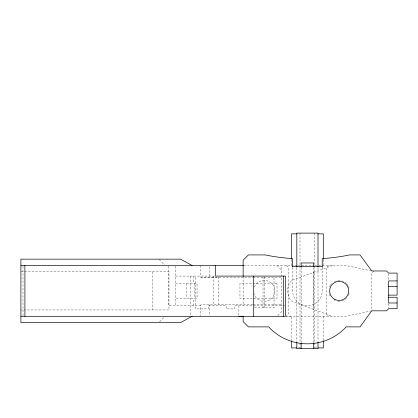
<?xml version="1.0" encoding="UTF-8"?>
<svg xmlns="http://www.w3.org/2000/svg" width="418" height="418" viewBox="0 0 418 418"><rect width="100%" height="100%" fill="white"/><g stroke="black" fill="none" stroke-linecap="round" stroke-linejoin="round"><path stroke-width="0.31" stroke-dasharray="2.09 1.57" d="M193.445 305.72L193.445 298.311M193.482 276.089L193.482 283.498M159.629 321.745L165.026 316.301M277.845 315.454L281.23 312.068L281.23 265.508M328.585 265.508L326.463 267.625L326.463 314.184L328.585 316.301M373.817 270.974L371.701 273.09L371.701 308.719L372.971 309.989M332.592 265.508L291.811 280.321A15.346 15.346 0 0 0 291.811 301.488L332.592 316.301M371.701 310.835L345.738 316.301L286.387 316.301M243.778 265.508L297.376 265.508M298.024 265.508L314.221 265.508M314.869 265.508L345.738 265.508L371.069 270.838M20.9 271.841L168.987 271.841L168.987 309.952L20.9 309.952M175.659 276.089L214.857 276.089M200.802 265.508L200.802 277.144L218.792 277.144L218.792 304.659M200.802 277.144L252.817 277.144M253.261 277.144L281.23 277.144M175.659 283.498L197.04 283.498L197.04 298.311L175.659 298.311M252.817 304.659L200.802 304.659L200.802 316.301M253.261 304.659L281.23 304.659M200.802 305.72L168.778 305.72L168.778 266.156M284.81 305.72L234.665 305.72L234.665 308.897L226.201 308.897L226.201 305.72L208.211 305.72L208.211 308.897L195.509 308.897L195.509 276.089M254.452 307.836L274.036 307.836L274.036 276.737M298.055 347.933L300.009 347.933M314.827 347.933L317.429 347.933M286.252 265.508L288.368 267.625L288.368 314.127L286.252 316.243L291.545 316.301L291.545 340.184M276.998 265.508L281.23 269.741M159.18 259.609L164.577 265.054M388.635 273.738L388.635 280.201M388.635 303.546L388.635 308.071M323.292 259.693L323.292 265.508M323.292 316.301L323.292 340.184M322.231 267.212L322.231 290.902A14.818 14.818 0 0 1 307.418 305.72A14.818 14.818 0 0 1 292.6 290.902L292.6 267.212M317.999 267.619L317.999 341.558M314.827 233.108L314.827 342.159M314.827 342.77L314.827 348.037M313.766 272.343L313.766 309.461M313.699 267.353L313.699 342.206M301.138 267.353L301.138 342.206M300.009 233.108L300.009 348.037M296.832 267.619L296.832 341.558M291.545 259.693L291.545 265.508M264.719 276.737L264.719 307.836M263.026 276.737L263.026 307.836M243.135 276.089L243.135 305.72M238.897 305.72L238.897 316.301M213.149 276.089L213.149 305.72M209.266 266.799L209.266 277.124M209.266 304.659L209.266 315.653M194.412 283.498L194.412 298.311M190.221 276.089L190.221 315.679M186.444 283.498L186.444 298.311M175.659 266.156L175.659 305.72M152.377 271.841L152.377 309.952M22.985 266.156L22.985 316.301M254.416 287.114A10.581 10.581 0 0 1 270.958 282.678A10.581 10.581 0 0 1 270.059 299.779A10.581 10.581 0 0 1 254.076 293.645M349.182 293.588A10.372 10.372 0 0 1 348.147 296.09M346.496 298.238A10.372 10.372 0 0 1 336.48 300.923M335.45 300.589A10.372 10.372 0 0 1 333.977 299.884M330.183 296.09A10.372 10.372 0 0 1 328.924 292.527M329.483 287.187A10.372 10.372 0 0 1 330.183 285.719M330.466 285.259A10.372 10.372 0 0 1 331.829 283.571M334.452 281.664A10.372 10.372 0 0 1 341.323 280.76M341.851 280.886A10.372 10.372 0 0 1 346.496 283.571M346.872 283.963A10.372 10.372 0 0 1 348.147 285.719M348.403 286.194A10.372 10.372 0 0 1 349.182 288.221M276.998 283.498L239.958 283.498L239.958 298.311L276.998 298.311L276.998 283.498"/><path stroke-width="0.63" d="M192.108 316.301L180.513 322.649L20.9 322.649L20.9 259.155L180.513 259.155L192.108 265.508M238.897 316.301L243.438 316.295M296.754 233.866L291.545 233.866L291.545 259.05M318.082 233.866L323.292 233.866L323.292 259.05M20.9 265.508L243.783 265.508M292.6 266.574L322.231 266.574M397.1 280.938L388.635 280.938L388.635 302.987L397.1 302.987M388.635 286.67L397.1 286.67M388.635 295.124L397.1 295.124L397.1 273.09L388.635 273.09L386.519 270.974L371.701 270.974L360.06 254.923L349.746 254.923A213.765 213.765 0 0 1 328.689 258.094L322.231 258.632L322.231 267.024M388.635 297.255L397.1 297.255L397.1 308.719L388.635 308.719L386.519 310.835L371.701 310.835L360.06 326.886L345.932 326.886L344.834 328.318A52.914 52.914 0 0 1 270.002 328.318L268.899 326.886L248.423 326.886L243.135 321.594L243.135 316.301M20.9 316.301L285.463 316.301L285.463 276.089L215.5 276.089L215.5 265.508M296.754 347.933L291.545 347.933L291.545 340.832M318.082 347.933L323.292 347.933L323.292 340.832M317.999 266.966L317.999 233.108L296.832 233.108L296.832 266.966M317.999 342.206L317.999 348.69L296.832 348.69L296.832 342.206M313.699 266.726L313.699 262.969L301.138 262.969L301.138 266.726M313.699 342.854L313.699 348.69M301.138 342.854L301.138 348.69M292.6 267.024L292.6 258.632L286.147 258.094A213.765 213.765 0 0 1 265.085 254.923L248.423 254.923L243.135 260.215L243.135 276.335M283.347 276.089L283.347 316.301M253.716 276.089L253.716 316.301M24.902 265.508L24.902 316.301M334.4 299.152A9.525 9.525 0 0 0 348.69 290.902A9.525 9.525 0 0 0 334.4 282.657A9.525 9.525 0 0 0 334.4 299.152"/></g></svg>
